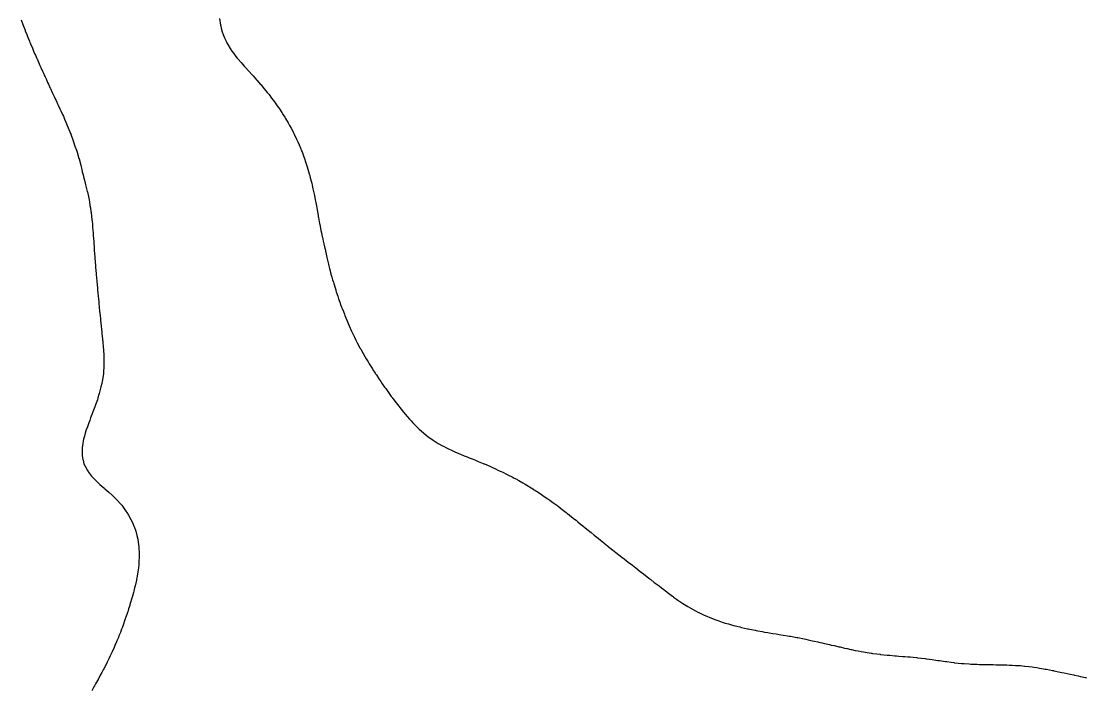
# Model space of a CAD drawing. Extents: x -717077 to -715000, y -984627 to -984000.
# Drawn here: x -717007.5 to -716878.6, y -984471 to -984389.9 of the extents above; entities that cross this region are included whole.
import ezdxf

# ---------------------------------------------------------------- set-up
doc = ezdxf.new("R2010")
doc.units = 0
doc.layers.add('buffer_B1_0_1_clip', color=7, linetype='Continuous')

msp = doc.modelspace()

# ---------------------------------------------------------------- linework, layer by layer
at = {"layer": 'buffer_B1_0_1_clip'}
for points in [[(-717007.5, -984389.71), (-717007.3, -984390.3), (-717007.23, -984390.5), (-717007.05, -984390.95), (-717007.02, -984391.03), (-717006.84, -984391.5), (-717006.74, -984391.74), (-717006.5, -984392.3), (-717006.45, -984392.45), (-717006.42, -984392.5), (-717006.37, -984392.63), (-717006.15, -984393.15), (-717006.01, -984393.5), (-717005.86, -984393.86), (-717005.79, -984394), (-717005.61, -984394.39), (-717005.56, -984394.5), (-717005.54, -984394.54), (-717005.5, -984394.63), (-717005.24, -984395.24), (-717005.13, -984395.5), (-717004.94, -984395.94), (-717004.82, -984396.18), (-717004.67, -984396.5), (-717004.62, -984396.62), (-717004.5, -984396.86), (-717004.31, -984397.31), (-717004.22, -984397.5), (-717003.99, -984398), (-717003.98, -984398.02), (-717003.76, -984398.5), (-717003.68, -984398.68), (-717003.5, -984399.02), (-717003.35, -984399.35), (-717003.29, -984399.5), (-717003.1, -984399.9), (-717003.04, -984400.04), (-717002.82, -984400.5), (-717002.72, -984400.72), (-717002.5, -984401.18), (-717002.4, -984401.4), (-717002.36, -984401.5), (-717002.26, -984401.75), (-717002.11, -984402.11), (-717001.93, -984402.5), (-717001.81, -984402.81), (-717001.53, -984403.47), (-717001.52, -984403.5), (-717001.51, -984403.51), (-717001.5, -984403.55), (-717001.26, -984404.26), (-717001.17, -984404.5), (-717001, -984405), (-717001, -984405), (-717000.83, -984405.5), (-717000.75, -984405.75), (-717000.52, -984406.49), (-717000.51, -984406.5), (-717000.51, -984406.51), (-717000.5, -984406.54), (-717000.31, -984407.31), (-717000.25, -984407.5), (-717000.17, -984407.83), (-717000.11, -984408.11), (-717000.01, -984408.5), (-716999.91, -984408.91), (-716999.85, -984409.15), (-716999.76, -984409.5), (-716999.71, -984409.71), (-716999.51, -984410.49), (-716999.51, -984410.5), (-716999.51, -984410.51), (-716999.5, -984410.54), (-716999.33, -984411.33), (-716999.3, -984411.5), (-716999.25, -984411.75), (-716999.18, -984412.18), (-716999.12, -984412.5), (-716999.07, -984412.94), (-716999.05, -984413.05), (-716998.99, -984413.5), (-716998.95, -984413.95), (-716998.93, -984414.07), (-716998.89, -984414.5), (-716998.86, -984414.86), (-716998.83, -984415.17), (-716998.81, -984415.5), (-716998.79, -984415.79), (-716998.75, -984416.25), (-716998.73, -984416.5), (-716998.72, -984416.72), (-716998.68, -984417.33), (-716998.67, -984417.5), (-716998.66, -984417.66), (-716998.6, -984418.4), (-716998.6, -984418.5), (-716998.59, -984418.59), (-716998.52, -984419.48), (-716998.52, -984419.5), (-716998.52, -984419.52), (-716998.5, -984419.69), (-716998.44, -984420.44), (-716998.43, -984420.57), (-716998.36, -984421.36), (-716998.35, -984421.5), (-716998.33, -984421.67), (-716998.28, -984422.28), (-716998.26, -984422.5), (-716998.23, -984422.77), (-716998.19, -984423.19), (-716998.16, -984423.5), (-716998.13, -984423.88), (-716998.11, -984424.11), (-716998.07, -984424.5), (-716998.02, -984424.99), (-716998.01, -984425.01), (-716997.96, -984425.5), (-716997.92, -984425.92), (-716997.9, -984426.1), (-716997.82, -984426.82), (-716997.78, -984427.22), (-716997.75, -984427.5), (-716997.73, -984427.73), (-716997.66, -984428.34), (-716997.65, -984428.5), (-716997.64, -984428.64), (-716997.57, -984429.43), (-716997.56, -984429.5), (-716997.56, -984429.56), (-716997.5, -984430.5), (-716997.5, -984430.5), (-716997.5, -984430.5), (-716997.5, -984430.82), (-716997.49, -984431.5), (-716997.49, -984431.5), (-716997.5, -984431.51), (-716997.5, -984431.61), (-716997.55, -984432.45), (-716997.55, -984432.5), (-716997.56, -984432.56), (-716997.67, -984433.33), (-716997.7, -984433.5), (-716997.76, -984433.76), (-716997.85, -984434.15), (-716997.93, -984434.5), (-716998.06, -984434.95), (-716998.1, -984435.1), (-716998.22, -984435.5), (-716998.29, -984435.72), (-716998.5, -984436.35), (-716998.54, -984436.46), (-716998.56, -984436.5), (-716998.59, -984436.59), (-716998.82, -984437.18), (-716998.94, -984437.5), (-716999.1, -984437.91), (-716999.22, -984438.22), (-716999.33, -984438.5), (-716999.37, -984438.63), (-716999.5, -984439.02), (-716999.63, -984439.37), (-716999.68, -984439.5), (-716999.75, -984439.75), (-716999.86, -984440.14), (-716999.97, -984440.5), (-717000.04, -984440.96), (-717000.06, -984441.06), (-717000.14, -984441.5), (-717000.13, -984441.87), (-717000.14, -984442.14), (-717000.14, -984442.5), (-717000.03, -984442.97), (-717000.02, -984443.02), (-716999.91, -984443.5), (-716999.78, -984443.78), (-716999.5, -984444.27), (-716999.42, -984444.42), (-716999.37, -984444.5), (-716998.98, -984444.98), (-716998.5, -984445.48), (-716998.49, -984445.49), (-716998.48, -984445.5), (-716997.97, -984445.97), (-716997.5, -984446.38), (-716997.44, -984446.44), (-716997.38, -984446.5), (-716996.91, -984446.91), (-716996.5, -984447.27), (-716996.39, -984447.39), (-716996.27, -984447.5), (-716995.9, -984447.9), (-716995.5, -984448.31), (-716995.41, -984448.41), (-716995.34, -984448.5), (-716994.99, -984448.99), (-716994.92, -984449.09), (-716994.62, -984449.5), (-716994.58, -984449.58), (-716994.5, -984449.7), (-716994.22, -984450.22), (-716994.07, -984450.5), (-716993.91, -984450.91), (-716993.79, -984451.21), (-716993.68, -984451.5), (-716993.64, -984451.64), (-716993.5, -984452.16), (-716993.43, -984452.43), (-716993.41, -984452.5), (-716993.4, -984452.61), (-716993.3, -984453.3), (-716993.27, -984453.5), (-716993.25, -984453.75), (-716993.23, -984454.23), (-716993.21, -984454.5), (-716993.22, -984454.78), (-716993.25, -984455.25), (-716993.25, -984455.5), (-716993.28, -984455.72), (-716993.35, -984456.35), (-716993.37, -984456.5), (-716993.38, -984456.62), (-716993.5, -984457.28), (-716993.54, -984457.46), (-716993.54, -984457.5), (-716993.56, -984457.56), (-716993.73, -984458.27), (-716993.78, -984458.5), (-716993.89, -984458.89), (-716993.93, -984459.07), (-716994.05, -984459.5), (-716994.15, -984459.85), (-716994.27, -984460.27), (-716994.34, -984460.5), (-716994.37, -984460.63), (-716994.5, -984461.05), (-716994.61, -984461.39), (-716994.65, -984461.5), (-716994.72, -984461.72), (-716994.87, -984462.14), (-716994.99, -984462.5), (-716995.12, -984462.88), (-716995.26, -984463.26), (-716995.35, -984463.5), (-716995.39, -984463.61), (-716995.5, -984463.9), (-716995.68, -984464.33), (-716995.74, -984464.5), (-716995.92, -984464.92), (-716995.97, -984465.03), (-716996.16, -984465.5), (-716996.27, -984465.73), (-716996.5, -984466.26), (-716996.58, -984466.42), (-716996.61, -984466.5), (-716996.72, -984466.72), (-716996.91, -984467.1), (-716997.1, -984467.5), (-716997.23, -984467.77), (-716997.5, -984468.29), (-716997.58, -984468.43), (-716997.62, -984468.5), (-716997.75, -984468.76), (-716997.93, -984469.07), (-716998.17, -984469.5), (-716998.28, -984469.72), (-716998.5, -984470.12), (-716998.64, -984470.36), (-716998.72, -984470.5), (-716998.97, -984470.97)], [(-716983.5, -984389.56), (-716983.37, -984390.37), (-716983.34, -984390.5), (-716983.28, -984390.72), (-716983.16, -984391.16), (-716983.06, -984391.5), (-716982.89, -984391.89), (-716982.71, -984392.29), (-716982.62, -984392.5), (-716982.57, -984392.57), (-716982.5, -984392.69), (-716982.2, -984393.2), (-716982, -984393.5), (-716981.78, -984393.78), (-716981.5, -984394.14), (-716981.35, -984394.35), (-716981.23, -984394.5), (-716980.88, -984394.88), (-716980.5, -984395.31), (-716980.42, -984395.42), (-716980.34, -984395.5), (-716979.94, -984395.94), (-716979.5, -984396.42), (-716979.47, -984396.47), (-716979.44, -984396.5), (-716979, -984397), (-716978.93, -984397.07), (-716978.56, -984397.5), (-716978.53, -984397.53), (-716978.5, -984397.56), (-716978.07, -984398.07), (-716977.72, -984398.5), (-716977.62, -984398.62), (-716977.5, -984398.77), (-716977.19, -984399.19), (-716976.96, -984399.5), (-716976.76, -984399.76), (-716976.5, -984400.12), (-716976.35, -984400.35), (-716976.25, -984400.5), (-716975.95, -984400.95), (-716975.78, -984401.23), (-716975.6, -984401.5), (-716975.56, -984401.56), (-716975.5, -984401.66), (-716975.19, -984402.19), (-716975.01, -984402.5), (-716974.83, -984402.83), (-716974.5, -984403.45), (-716974.48, -984403.48), (-716974.48, -984403.5), (-716974.45, -984403.55), (-716974.16, -984404.16), (-716974.01, -984404.5), (-716973.86, -984404.86), (-716973.65, -984405.35), (-716973.59, -984405.5), (-716973.56, -984405.56), (-716973.5, -984405.72), (-716973.29, -984406.29), (-716973.21, -984406.5), (-716973.07, -984406.93), (-716973.04, -984407.04), (-716972.88, -984407.5), (-716972.8, -984407.8), (-716972.63, -984408.37), (-716972.59, -984408.5), (-716972.57, -984408.57), (-716972.5, -984408.85), (-716972.37, -984409.37), (-716972.33, -984409.5), (-716972.28, -984409.72), (-716972.18, -984410.18), (-716972.1, -984410.5), (-716972, -984411), (-716971.9, -984411.5), (-716971.83, -984411.83), (-716971.76, -984412.25), (-716971.71, -984412.5), (-716971.68, -984412.68), (-716971.54, -984413.47), (-716971.53, -984413.5), (-716971.53, -984413.53), (-716971.5, -984413.66), (-716971.37, -984414.37), (-716971.34, -984414.5), (-716971.3, -984414.7), (-716971.21, -984415.21), (-716971.15, -984415.5), (-716971.06, -984415.95), (-716971.04, -984416.04), (-716970.94, -984416.5), (-716970.86, -984416.86), (-716970.78, -984417.22), (-716970.72, -984417.5), (-716970.68, -984417.68), (-716970.5, -984418.48), (-716970.5, -984418.5), (-716970.5, -984418.5), (-716970.49, -984418.51), (-716970.31, -984419.31), (-716970.26, -984419.5), (-716970.18, -984419.82), (-716970.11, -984420.11), (-716970, -984420.5), (-716969.89, -984420.89), (-716969.8, -984421.21), (-716969.71, -984421.5), (-716969.66, -984421.66), (-716969.5, -984422.17), (-716969.42, -984422.42), (-716969.4, -984422.5), (-716969.35, -984422.66), (-716969.18, -984423.18), (-716969.07, -984423.5), (-716968.92, -984423.92), (-716968.83, -984424.17), (-716968.71, -984424.5), (-716968.66, -984424.66), (-716968.5, -984425.05), (-716968.37, -984425.37), (-716968.32, -984425.5), (-716968.2, -984425.81), (-716968.08, -984426.08), (-716967.91, -984426.5), (-716967.79, -984426.79), (-716967.5, -984427.42), (-716967.48, -984427.48), (-716967.46, -984427.5), (-716967.43, -984427.57), (-716967.15, -984428.15), (-716966.98, -984428.5), (-716966.82, -984428.82), (-716966.5, -984429.42), (-716966.47, -984429.47), (-716966.46, -984429.5), (-716966.4, -984429.6), (-716966.11, -984430.12), (-716965.9, -984430.5), (-716965.75, -984430.75), (-716965.5, -984431.15), (-716965.37, -984431.37), (-716965.29, -984431.5), (-716964.98, -984431.98), (-716964.92, -984432.08), (-716964.65, -984432.5), (-716964.59, -984432.59), (-716964.5, -984432.72), (-716964.19, -984433.19), (-716963.98, -984433.5), (-716963.78, -984433.78), (-716963.5, -984434.18), (-716963.37, -984434.37), (-716963.27, -984434.5), (-716962.95, -984434.95), (-716962.69, -984435.32), (-716962.55, -984435.5), (-716962.53, -984435.53), (-716962.5, -984435.57), (-716962.1, -984436.1), (-716961.79, -984436.5), (-716961.66, -984436.67), (-716961.5, -984436.87), (-716961.22, -984437.22), (-716960.98, -984437.5), (-716960.76, -984437.76), (-716960.5, -984438.06), (-716960.29, -984438.29), (-716960.09, -984438.5), (-716959.8, -984438.8), (-716959.5, -984439.1), (-716959.3, -984439.3), (-716959.07, -984439.5), (-716958.76, -984439.76), (-716958.5, -984439.98), (-716958.21, -984440.21), (-716957.8, -984440.5), (-716957.62, -984440.62), (-716957.5, -984440.7), (-716957, -984441), (-716957, -984441), (-716956.5, -984441.29), (-716956.36, -984441.36), (-716956.09, -984441.5), (-716955.7, -984441.7), (-716955.5, -984441.79), (-716955.01, -984442.01), (-716954.98, -984442.02), (-716954.5, -984442.23), (-716954.31, -984442.31), (-716953.86, -984442.5), (-716953.61, -984442.61), (-716953.5, -984442.65), (-716953.26, -984442.75), (-716952.89, -984442.89), (-716952.5, -984443.05), (-716952.18, -984443.18), (-716951.56, -984443.44), (-716951.5, -984443.47), (-716951.48, -984443.48), (-716951.42, -984443.5), (-716950.78, -984443.78), (-716950.5, -984443.9), (-716950.09, -984444.09), (-716949.78, -984444.23), (-716949.5, -984444.35), (-716949.4, -984444.4), (-716949.18, -984444.5), (-716948.73, -984444.73), (-716948.5, -984444.84), (-716948.06, -984445.06), (-716947.81, -984445.2), (-716947.5, -984445.35), (-716947.41, -984445.41), (-716947.24, -984445.5), (-716946.77, -984445.77), (-716946.5, -984445.93), (-716945.56, -984446.5), (-716945.52, -984446.52), (-716945.5, -984446.54), (-716945.39, -984446.62), (-716944.92, -984446.92), (-716944.5, -984447.21), (-716944.33, -984447.33), (-716944.06, -984447.5), (-716943.73, -984447.73), (-716943.5, -984447.89), (-716943.15, -984448.15), (-716942.65, -984448.5), (-716942.56, -984448.56), (-716942.5, -984448.61), (-716942, -984449), (-716941.99, -984449.01), (-716941.5, -984449.39), (-716941.44, -984449.44), (-716941.35, -984449.5), (-716940.88, -984449.88), (-716940.5, -984450.18), (-716940.32, -984450.32), (-716940.09, -984450.5), (-716939.77, -984450.77), (-716939.5, -984450.98), (-716939.22, -984451.22), (-716938.86, -984451.5), (-716938.66, -984451.66), (-716938.5, -984451.8), (-716938.11, -984452.11), (-716937.63, -984452.5), (-716937.56, -984452.56), (-716937.01, -984453.01), (-716936.9, -984453.1), (-716936.5, -984453.43), (-716936.46, -984453.46), (-716936.41, -984453.5), (-716935.9, -984453.9), (-716935.5, -984454.22), (-716935.34, -984454.34), (-716935.12, -984454.5), (-716934.77, -984454.77), (-716934.5, -984454.98), (-716934.21, -984455.21), (-716933.83, -984455.5), (-716933.65, -984455.65), (-716933.5, -984455.76), (-716933.09, -984456.09), (-716932.55, -984456.5), (-716932.52, -984456.52), (-716932.5, -984456.54), (-716932.33, -984456.67), (-716931.96, -984456.96), (-716931.5, -984457.31), (-716931.4, -984457.4), (-716931.26, -984457.5), (-716930.84, -984457.84), (-716930.5, -984458.09), (-716930.27, -984458.27), (-716929.96, -984458.5), (-716929.7, -984458.71), (-716929.5, -984458.86), (-716929.14, -984459.14), (-716928.64, -984459.5), (-716928.56, -984459.56), (-716928.5, -984459.61), (-716928.14, -984459.86), (-716927.98, -984459.98), (-716927.5, -984460.3), (-716927.38, -984460.38), (-716927.19, -984460.5), (-716926.77, -984460.77), (-716926.5, -984460.92), (-716926.13, -984461.13), (-716925.57, -984461.43), (-716925.5, -984461.47), (-716925.48, -984461.48), (-716925.43, -984461.5), (-716924.8, -984461.8), (-716924.5, -984461.93), (-716924.1, -984462.1), (-716923.78, -984462.22), (-716923.5, -984462.34), (-716923.38, -984462.38), (-716923.03, -984462.5), (-716922.64, -984462.64), (-716922.5, -984462.68), (-716922.25, -984462.76), (-716921.87, -984462.87), (-716921.5, -984462.98), (-716921.09, -984463.09), (-716920.86, -984463.15), (-716920.5, -984463.24), (-716920.29, -984463.29), (-716919.55, -984463.45), (-716919.5, -984463.46), (-716919.47, -984463.47), (-716919.32, -984463.5), (-716918.64, -984463.64), (-716918.5, -984463.66), (-716918.3, -984463.7), (-716917.79, -984463.79), (-716917.5, -984463.85), (-716917.09, -984463.92), (-716916.94, -984463.94), (-716916.5, -984464.01), (-716916.08, -984464.08), (-716915.89, -984464.11), (-716915.5, -984464.18), (-716915.22, -984464.22), (-716914.7, -984464.31), (-716914.5, -984464.34), (-716914.36, -984464.37), (-716913.59, -984464.5), (-716913.51, -984464.51), (-716913.5, -984464.52), (-716913.48, -984464.52), (-716912.69, -984464.69), (-716912.5, -984464.73), (-716912.21, -984464.79), (-716911.87, -984464.87), (-716911.5, -984464.94), (-716911.05, -984465.05), (-716910.93, -984465.07), (-716910.5, -984465.17), (-716910.23, -984465.23), (-716909.64, -984465.36), (-716909.5, -984465.4), (-716909.42, -984465.42), (-716909.05, -984465.5), (-716908.61, -984465.61), (-716908.5, -984465.63), (-716908.34, -984465.66), (-716907.79, -984465.8), (-716907.5, -984465.86), (-716907.05, -984465.96), (-716906.97, -984465.97), (-716906.5, -984466.07), (-716906.14, -984466.14), (-716905.8, -984466.2), (-716905.5, -984466.26), (-716905.3, -984466.3), (-716904.6, -984466.41), (-716904.5, -984466.42), (-716904.43, -984466.43), (-716903.9, -984466.5), (-716903.55, -984466.55), (-716903.5, -984466.55), (-716903.44, -984466.56), (-716902.64, -984466.65), (-716902.5, -984466.66), (-716902.33, -984466.67), (-716901.72, -984466.73), (-716901.5, -984466.74), (-716901.24, -984466.76), (-716900.8, -984466.8), (-716900.5, -984466.82), (-716900.16, -984466.84), (-716899.87, -984466.87), (-716899.5, -984466.9), (-716899.06, -984466.94), (-716898.95, -984466.96), (-716898.5, -984467), (-716898.06, -984467.06), (-716897.92, -984467.08), (-716897.5, -984467.13), (-716897.18, -984467.18), (-716896.76, -984467.24), (-716896.5, -984467.28), (-716896.31, -984467.31), (-716895.59, -984467.41), (-716895.5, -984467.42), (-716895.43, -984467.43), (-716894.9, -984467.5), (-716894.55, -984467.55), (-716894.5, -984467.56), (-716894.44, -984467.56), (-716893.64, -984467.64), (-716893.5, -984467.66), (-716893.33, -984467.67), (-716892.71, -984467.71), (-716892.5, -984467.73), (-716892.27, -984467.73), (-716891.76, -984467.76), (-716891.5, -984467.77), (-716891.23, -984467.77), (-716890.78, -984467.78), (-716890.5, -984467.79), (-716890.21, -984467.79), (-716889.8, -984467.8), (-716889.5, -984467.81), (-716889.19, -984467.81), (-716888.82, -984467.82), (-716888.5, -984467.83), (-716888.16, -984467.84), (-716887.85, -984467.85), (-716887.5, -984467.87), (-716887.11, -984467.89), (-716886.9, -984467.9), (-716886.5, -984467.92), (-716886.03, -984467.97), (-716885.98, -984467.98), (-716885.5, -984468.02), (-716885.08, -984468.08), (-716884.9, -984468.11), (-716884.5, -984468.16), (-716884.21, -984468.21), (-716883.71, -984468.3), (-716883.5, -984468.33), (-716883.36, -984468.36), (-716882.61, -984468.5), (-716882.52, -984468.52), (-716882.5, -984468.52), (-716882.47, -984468.53), (-716881.69, -984468.69), (-716881.5, -984468.73), (-716881.21, -984468.79), (-716880.86, -984468.86), (-716880.5, -984468.94), (-716880.04, -984469.04), (-716879.94, -984469.06), (-716879.5, -984469.16), (-716879.22, -984469.22), (-716878.64, -984469.36), (-716878.5, -984469.39)]]:
    msp.add_lwpolyline(points, dxfattribs=at)

doc.saveas('drawing.dxf')
